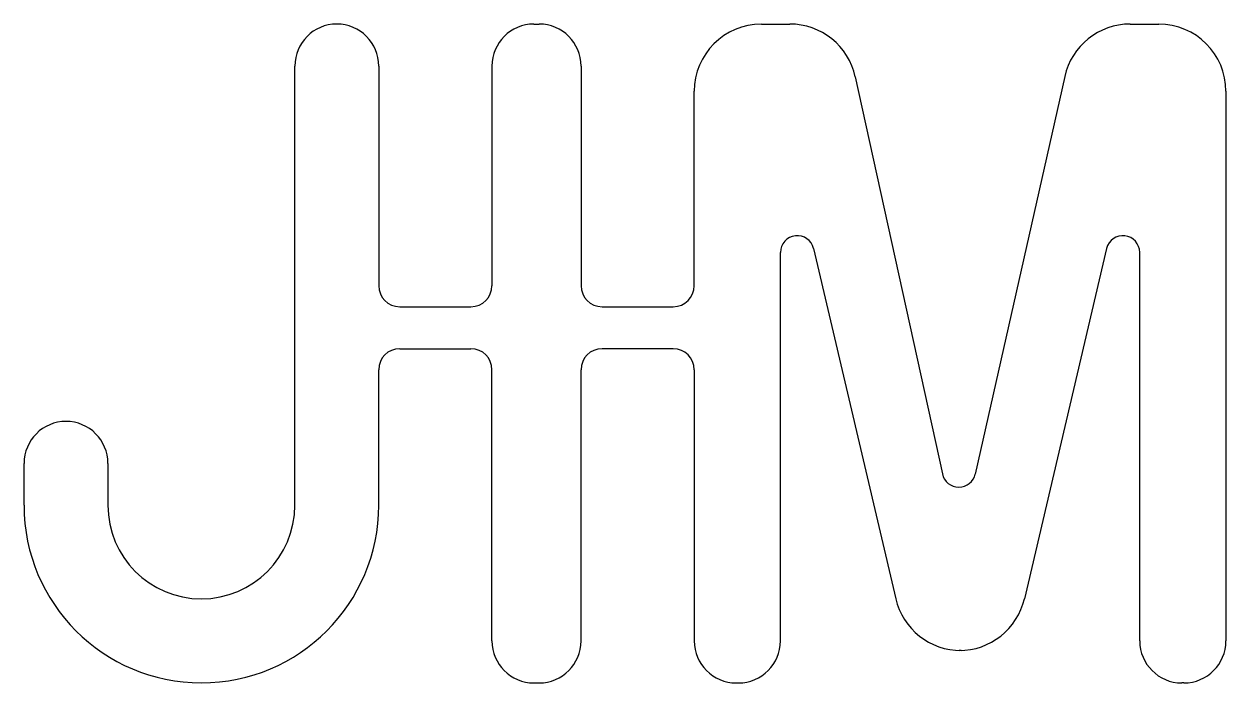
# Model space of a CAD drawing. Header units: inches. Extents: x 1.48 to 3.74, y -0.64 to 0.59.
import ezdxf

# ---------------------------------------------------------------- set-up
doc = ezdxf.new("R2010")
doc.units = ezdxf.units.IN
doc.layers.add('6', color=7, linetype='CONTINUOUS')

msp = doc.modelspace()

# ---------------------------------------------------------------- linework, layer by layer
at = {"layer": '6', "color": 6, "linetype": 'CONTINUOUS'}
for p, q in [((2.4377, 0.5932), (2.4474, 0.5932)), ((2.8645, 0.5932), (2.9176, 0.5932)), ((3.5564, 0.5932), (3.61, 0.5932)), ((1.9892, -0.3087), (1.9892, 0.5145)), ((2.1467, 0.5145), (2.1467, 0.1029)), ((2.359, 0.5145), (2.359, 0.1029)), ((2.5261, 0.5145), (2.5261, 0.1029)), ((3.0406, 0.4943), (3.2042, -0.2499)), ((3.4335, 0.4949), (3.2657, -0.2501)), ((2.7385, 0.1029), (2.7385, 0.4672)), ((3.736, 0.4672), (3.736, -0.5628)), ((2.9003, -0.5628), (2.9003, 0.1652)), ((2.9624, 0.1724), (3.1166, -0.4837)), ((3.5121, 0.1724), (3.3579, -0.4837)), ((3.5743, -0.5628), (3.5743, 0.1652)), ((2.186, 0.0635), (2.3196, 0.0635)), ((2.5655, 0.0635), (2.6991, 0.0635)), ((2.186, -0.0152), (2.3196, -0.0152)), ((2.6991, -0.0152), (2.5655, -0.0152)), ((2.1467, -0.3087), (2.1467, -0.0546)), ((2.359, -0.5628), (2.359, -0.0546)), ((2.5261, -0.5628), (2.5261, -0.0546)), ((2.7385, -0.0546), (2.7385, -0.5628)), ((1.5599, -0.1513), (1.5599, -0.1513)), ((1.4812, -0.3087), (1.4812, -0.2301)), ((1.6387, -0.3087), (1.6387, -0.2301)), ((3.2392, -0.5808), (3.2353, -0.5808)), ((2.4377, -0.6416), (2.4474, -0.6416)), ((2.8172, -0.6416), (2.8215, -0.6416)), ((3.6573, -0.6416), (3.653, -0.6416))]:
    msp.add_line(p, q, dxfattribs=at)
for centre, radius, start, end in [((2.0679, 0.5145), 0.0787, 90, 180), ((2.0679, 0.5145), 0.0787, 360, 90), ((2.4377, 0.5145), 0.0787, 90, 180), ((2.4474, 0.5145), 0.0787, 360, 90), ((2.8645, 0.4672), 0.126, 90, 180), ((2.9176, 0.4672), 0.126, 12.3957, 90), ((3.5564, 0.4672), 0.126, 90, 167.3041), ((3.61, 0.4672), 0.126, 360, 90), ((2.9318, 0.1652), 0.0315, 13.2247, 180), ((3.5428, 0.1652), 0.0315, 360, 166.7754), ((2.186, 0.1029), 0.0394, 180, 270), ((2.3196, 0.1029), 0.0394, 270, 0), ((2.5655, 0.1029), 0.0394, 180, 270), ((2.6991, 0.1029), 0.0394, 270, 360), ((2.186, -0.0546), 0.0394, 90, 180), ((2.3196, -0.0546), 0.0394, 0, 90), ((2.5655, -0.0546), 0.0394, 90, 180), ((2.6991, -0.0546), 0.0394, 360, 90), ((1.5599, -0.2301), 0.0787, 90, 179.9951), ((1.5599, -0.2301), 0.0787, 0, 90), ((3.2349, -0.2431), 0.0315, 192.3957, 270), ((3.2349, -0.2431), 0.0315, 270, 347.3041), ((1.8139, -0.3087), 0.3327, 180, 360), ((1.8139, -0.3087), 0.1753, 180, 360), ((3.2392, -0.4549), 0.126, 193.2247, 270), ((3.2353, -0.4549), 0.126, 270, 346.7754), ((2.4377, -0.5628), 0.0787, 180, 270), ((2.4474, -0.5628), 0.0787, 270, 0), ((2.8172, -0.5628), 0.0787, 180, 270), ((2.8215, -0.5628), 0.0787, 270, 360), ((3.653, -0.5628), 0.0787, 180, 270), ((3.6573, -0.5628), 0.0787, 270, 360)]:
    msp.add_arc(centre, radius, start, end, dxfattribs=at)

doc.saveas('drawing.dxf')
